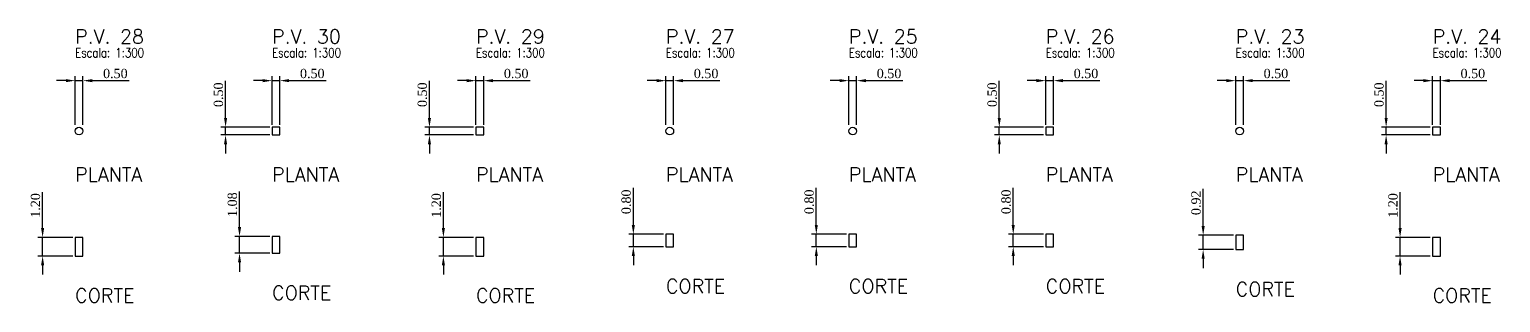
# Model space of a CAD drawing. Extents: x -44 to 14114764, y -20 to 289527804.
# Drawn here: x 359895 to 359989.9, y 7353468.1 to 7353485.7 of the extents above; entities that cross this region are included whole.
import ezdxf

# ---------------------------------------------------------------- set-up
doc = ezdxf.new("R2010")
doc.units = 0
doc.header["$PDMODE"] = 3
doc.header["$PDSIZE"] = 0.1
for name, color, linetype in [('DETALHE_POCO_COT', 8, 'Continuous'), ('DETALHE_POCO_FOR', 7, 'Continuous'), ('DETALHE_POCO_TIT', 5, 'Continuous'), ('DETALHE_POCO_TXT', 7, 'Continuous')]:
    doc.layers.add(name, color=color, linetype=linetype)
doc.styles.add('ROMANS', font='ROMANS.shx', dxfattribs={"height": 2})
doc.styles.get("Standard").update_dxf_attribs({"font": 'times.ttf'})
doc.dimstyles.new('ISO-25', dxfattribs={"dimtxt": 2.5, "dimasz": 2.5, "dimexe": 1.25, "dimexo": 0.625, "dimtad": 1, "dimtxsty": 'Standard', "dimcen": 2.5, "dimadec": 0, "dimazin": 0, "dimtfac": 1, "dimtmove": 0, "dimatfit": 3, "dimfxl": 1, "dimarcsym": 0})

# ---------------------------------------------------------------- blocks, each defined once
blk = doc.blocks.new('*D229')
at = {"layer": 'Defpoints', "color": 0, "transparency": 16777216}
for p in [(359898.444, 7353482.436), (359897.944, 7353479.436), (359898.444, 7353479.436)]:
    blk.add_point(p, dxfattribs=at)
at = {"layer": 'DETALHE_POCO_COT', "color": 0, "lineweight": -2, "transparency": 16777216}
for p, q in [((359897.344, 7353482.436), (359896.744, 7353482.436)), ((359897.944, 7353479.586), (359897.944, 7353482.736)), ((359897.944, 7353482.436), (359898.444, 7353482.436)), ((359898.444, 7353479.586), (359898.444, 7353482.736)), ((359899.044, 7353482.436), (359901.431, 7353482.436))]:
    blk.add_line(p, q, dxfattribs=at)
at = {"layer": 'DETALHE_POCO_COT', "color": 0, "transparency": 16777216}
for points in [[(359897.344, 7353482.536), (359897.344, 7353482.336), (359897.944, 7353482.436)], [(359899.044, 7353482.536), (359899.044, 7353482.336), (359898.444, 7353482.436)]]:
    blk.add_solid(points, dxfattribs=at)
at = {"layer": 'DETALHE_POCO_COT', "color": 0, "transparency": 16777216, "insert": (359900.537, 7353482.892), "char_height": 0.6, "attachment_point": 5}
blk.add_mtext('0.50', dxfattribs=at)
blk = doc.blocks.new('*D230')
at = {"layer": 'Defpoints', "color": 0, "transparency": 16777216}
for p in [(359895.844, 7353472.336), (359897.944, 7353472.336), (359897.944, 7353471.136)]:
    blk.add_point(p, dxfattribs=at)
at = {"layer": 'DETALHE_POCO_COT', "color": 0, "lineweight": -2, "transparency": 16777216}
for p, q in [((359895.844, 7353472.936), (359895.844, 7353475.251)), ((359897.794, 7353472.336), (359895.544, 7353472.336)), ((359895.844, 7353471.136), (359895.844, 7353472.336)), ((359897.794, 7353471.136), (359895.544, 7353471.136)), ((359895.844, 7353470.536), (359895.844, 7353469.936))]:
    blk.add_line(p, q, dxfattribs=at)
at = {"layer": 'DETALHE_POCO_COT', "color": 0, "transparency": 16777216}
for points in [[(359895.744, 7353472.936), (359895.944, 7353472.936), (359895.844, 7353472.336)], [(359895.744, 7353470.536), (359895.944, 7353470.536), (359895.844, 7353471.136)]]:
    blk.add_solid(points, dxfattribs=at)
at = {"layer": 'DETALHE_POCO_COT', "color": 0, "transparency": 16777216, "insert": (359895.388, 7353474.394), "char_height": 0.6, "attachment_point": 5, "rotation": 90}
blk.add_mtext('1.20', dxfattribs=at)
blk = doc.blocks.new('*D231')
at = {"layer": 'Defpoints', "color": 0, "transparency": 16777216}
for p in [(359911.145, 7353482.436), (359910.645, 7353479.436), (359911.145, 7353479.436)]:
    blk.add_point(p, dxfattribs=at)
at = {"layer": 'DETALHE_POCO_COT', "color": 0, "lineweight": -2, "transparency": 16777216}
for p, q in [((359910.045, 7353482.436), (359909.445, 7353482.436)), ((359910.645, 7353479.586), (359910.645, 7353482.736)), ((359910.645, 7353482.436), (359911.145, 7353482.436)), ((359911.145, 7353479.586), (359911.145, 7353482.736)), ((359911.745, 7353482.436), (359914.131, 7353482.436))]:
    blk.add_line(p, q, dxfattribs=at)
at = {"layer": 'DETALHE_POCO_COT', "color": 0, "transparency": 16777216}
for points in [[(359910.045, 7353482.536), (359910.045, 7353482.336), (359910.645, 7353482.436)], [(359911.745, 7353482.536), (359911.745, 7353482.336), (359911.145, 7353482.436)]]:
    blk.add_solid(points, dxfattribs=at)
at = {"layer": 'DETALHE_POCO_COT', "color": 0, "transparency": 16777216, "insert": (359913.238, 7353482.892), "char_height": 0.6, "attachment_point": 5}
blk.add_mtext('0.50', dxfattribs=at)
blk = doc.blocks.new('*D232')
at = {"layer": 'Defpoints', "color": 0, "transparency": 16777216}
for p in [(359907.645, 7353479.436), (359910.645, 7353479.436), (359910.645, 7353478.936)]:
    blk.add_point(p, dxfattribs=at)
at = {"layer": 'DETALHE_POCO_COT', "color": 0, "lineweight": -2, "transparency": 16777216}
for p, q in [((359907.645, 7353480.036), (359907.645, 7353482.423)), ((359910.495, 7353479.436), (359907.345, 7353479.436)), ((359910.495, 7353478.936), (359907.345, 7353478.936)), ((359907.645, 7353478.936), (359907.645, 7353479.436)), ((359907.645, 7353478.336), (359907.645, 7353477.736))]:
    blk.add_line(p, q, dxfattribs=at)
at = {"layer": 'DETALHE_POCO_COT', "color": 0, "transparency": 16777216}
for points in [[(359907.545, 7353480.036), (359907.745, 7353480.036), (359907.645, 7353479.436)], [(359907.545, 7353478.336), (359907.745, 7353478.336), (359907.645, 7353478.936)]]:
    blk.add_solid(points, dxfattribs=at)
at = {"layer": 'DETALHE_POCO_COT', "color": 0, "transparency": 16777216, "insert": (359907.188, 7353481.529), "char_height": 0.6, "attachment_point": 5, "rotation": 90}
blk.add_mtext('0.50', dxfattribs=at)
blk = doc.blocks.new('*D233')
at = {"layer": 'Defpoints', "color": 0, "transparency": 16777216}
for p in [(359908.545, 7353472.398), (359910.645, 7353472.398), (359910.645, 7353471.321)]:
    blk.add_point(p, dxfattribs=at)
at = {"layer": 'DETALHE_POCO_COT', "color": 0, "lineweight": -2, "transparency": 16777216}
for p, q in [((359908.545, 7353472.998), (359908.545, 7353475.293)), ((359910.495, 7353472.398), (359908.245, 7353472.398)), ((359908.545, 7353471.321), (359908.545, 7353472.398)), ((359910.495, 7353471.321), (359908.245, 7353471.321)), ((359908.545, 7353470.721), (359908.545, 7353470.121))]:
    blk.add_line(p, q, dxfattribs=at)
at = {"layer": 'DETALHE_POCO_COT', "color": 0, "transparency": 16777216}
for points in [[(359908.445, 7353472.998), (359908.645, 7353472.998), (359908.545, 7353472.398)], [(359908.445, 7353470.721), (359908.645, 7353470.721), (359908.545, 7353471.321)]]:
    blk.add_solid(points, dxfattribs=at)
at = {"layer": 'DETALHE_POCO_COT', "color": 0, "transparency": 16777216, "insert": (359908.088, 7353474.445), "char_height": 0.6, "attachment_point": 5, "rotation": 90}
blk.add_mtext('1.08', dxfattribs=at)
blk = doc.blocks.new('*D234')
at = {"layer": 'Defpoints', "color": 0, "transparency": 16777216}
for p in [(359924.295, 7353482.436), (359923.795, 7353479.436), (359924.295, 7353479.436)]:
    blk.add_point(p, dxfattribs=at)
at = {"layer": 'DETALHE_POCO_COT', "color": 0, "lineweight": -2, "transparency": 16777216}
for p, q in [((359923.195, 7353482.436), (359922.595, 7353482.436)), ((359923.795, 7353479.586), (359923.795, 7353482.736)), ((359923.795, 7353482.436), (359924.295, 7353482.436)), ((359924.295, 7353479.586), (359924.295, 7353482.736)), ((359924.895, 7353482.436), (359927.282, 7353482.436))]:
    blk.add_line(p, q, dxfattribs=at)
at = {"layer": 'DETALHE_POCO_COT', "color": 0, "transparency": 16777216}
for points in [[(359923.195, 7353482.536), (359923.195, 7353482.336), (359923.795, 7353482.436)], [(359924.895, 7353482.536), (359924.895, 7353482.336), (359924.295, 7353482.436)]]:
    blk.add_solid(points, dxfattribs=at)
at = {"layer": 'DETALHE_POCO_COT', "color": 0, "transparency": 16777216, "insert": (359926.389, 7353482.892), "char_height": 0.6, "attachment_point": 5}
blk.add_mtext('0.50', dxfattribs=at)
blk = doc.blocks.new('*D235')
at = {"layer": 'Defpoints', "color": 0, "transparency": 16777216}
for p in [(359920.795, 7353479.436), (359923.795, 7353479.436), (359923.795, 7353478.936)]:
    blk.add_point(p, dxfattribs=at)
at = {"layer": 'DETALHE_POCO_COT', "color": 0, "lineweight": -2, "transparency": 16777216}
for p, q in [((359920.795, 7353480.036), (359920.795, 7353482.423)), ((359923.645, 7353479.436), (359920.495, 7353479.436)), ((359923.645, 7353478.936), (359920.495, 7353478.936)), ((359920.795, 7353478.936), (359920.795, 7353479.436)), ((359920.795, 7353478.336), (359920.795, 7353477.736))]:
    blk.add_line(p, q, dxfattribs=at)
at = {"layer": 'DETALHE_POCO_COT', "color": 0, "transparency": 16777216}
for points in [[(359920.695, 7353480.036), (359920.895, 7353480.036), (359920.795, 7353479.436)], [(359920.695, 7353478.336), (359920.895, 7353478.336), (359920.795, 7353478.936)]]:
    blk.add_solid(points, dxfattribs=at)
at = {"layer": 'DETALHE_POCO_COT', "color": 0, "transparency": 16777216, "insert": (359920.339, 7353481.529), "char_height": 0.6, "attachment_point": 5, "rotation": 90}
blk.add_mtext('0.50', dxfattribs=at)
blk = doc.blocks.new('*D236')
at = {"layer": 'Defpoints', "color": 0, "transparency": 16777216}
for p in [(359921.695, 7353472.336), (359923.795, 7353472.336), (359923.795, 7353471.136)]:
    blk.add_point(p, dxfattribs=at)
at = {"layer": 'DETALHE_POCO_COT', "color": 0, "lineweight": -2, "transparency": 16777216}
for p, q in [((359921.695, 7353472.936), (359921.695, 7353475.251)), ((359923.645, 7353472.336), (359921.395, 7353472.336)), ((359921.695, 7353471.136), (359921.695, 7353472.336)), ((359923.645, 7353471.136), (359921.395, 7353471.136)), ((359921.695, 7353470.536), (359921.695, 7353469.936))]:
    blk.add_line(p, q, dxfattribs=at)
at = {"layer": 'DETALHE_POCO_COT', "color": 0, "transparency": 16777216}
for points in [[(359921.595, 7353472.936), (359921.795, 7353472.936), (359921.695, 7353472.336)], [(359921.595, 7353470.536), (359921.795, 7353470.536), (359921.695, 7353471.136)]]:
    blk.add_solid(points, dxfattribs=at)
at = {"layer": 'DETALHE_POCO_COT', "color": 0, "transparency": 16777216, "insert": (359921.239, 7353474.394), "char_height": 0.6, "attachment_point": 5, "rotation": 90}
blk.add_mtext('1.20', dxfattribs=at)
blk = doc.blocks.new('*D237')
at = {"layer": 'Defpoints', "color": 0, "transparency": 16777216}
for p in [(359936.546, 7353482.436), (359936.046, 7353479.436), (359936.546, 7353479.436)]:
    blk.add_point(p, dxfattribs=at)
at = {"layer": 'DETALHE_POCO_COT', "color": 0, "lineweight": -2, "transparency": 16777216}
for p, q in [((359935.446, 7353482.436), (359934.846, 7353482.436)), ((359936.046, 7353479.586), (359936.046, 7353482.736)), ((359936.046, 7353482.436), (359936.546, 7353482.436)), ((359936.546, 7353479.586), (359936.546, 7353482.736)), ((359937.146, 7353482.436), (359939.533, 7353482.436))]:
    blk.add_line(p, q, dxfattribs=at)
at = {"layer": 'DETALHE_POCO_COT', "color": 0, "transparency": 16777216}
for points in [[(359935.446, 7353482.536), (359935.446, 7353482.336), (359936.046, 7353482.436)], [(359937.146, 7353482.536), (359937.146, 7353482.336), (359936.546, 7353482.436)]]:
    blk.add_solid(points, dxfattribs=at)
at = {"layer": 'DETALHE_POCO_COT', "color": 0, "transparency": 16777216, "insert": (359938.639, 7353482.892), "char_height": 0.6, "attachment_point": 5}
blk.add_mtext('0.50', dxfattribs=at)
blk = doc.blocks.new('*D238')
at = {"layer": 'Defpoints', "color": 0, "transparency": 16777216}
for p in [(359933.946, 7353472.536), (359936.046, 7353472.536), (359936.046, 7353471.736)]:
    blk.add_point(p, dxfattribs=at)
at = {"layer": 'DETALHE_POCO_COT', "color": 0, "lineweight": -2, "transparency": 16777216}
for p, q in [((359933.946, 7353473.136), (359933.946, 7353475.523)), ((359935.896, 7353472.536), (359933.646, 7353472.536)), ((359933.946, 7353471.736), (359933.946, 7353472.536)), ((359935.896, 7353471.736), (359933.646, 7353471.736)), ((359933.946, 7353471.136), (359933.946, 7353470.536))]:
    blk.add_line(p, q, dxfattribs=at)
at = {"layer": 'DETALHE_POCO_COT', "color": 0, "transparency": 16777216}
for points in [[(359933.846, 7353473.136), (359934.046, 7353473.136), (359933.946, 7353472.536)], [(359933.846, 7353471.136), (359934.046, 7353471.136), (359933.946, 7353471.736)]]:
    blk.add_solid(points, dxfattribs=at)
at = {"layer": 'DETALHE_POCO_COT', "color": 0, "transparency": 16777216, "insert": (359933.49, 7353474.629), "char_height": 0.6, "attachment_point": 5, "rotation": 90}
blk.add_mtext('0.80', dxfattribs=at)
blk = doc.blocks.new('*D239')
at = {"layer": 'Defpoints', "color": 0, "transparency": 16777216}
for p in [(359948.347, 7353482.436), (359947.847, 7353479.436), (359948.347, 7353479.436)]:
    blk.add_point(p, dxfattribs=at)
at = {"layer": 'DETALHE_POCO_COT', "color": 0, "lineweight": -2, "transparency": 16777216}
for p, q in [((359947.247, 7353482.436), (359946.647, 7353482.436)), ((359947.847, 7353479.586), (359947.847, 7353482.736)), ((359947.847, 7353482.436), (359948.347, 7353482.436)), ((359948.347, 7353479.586), (359948.347, 7353482.736)), ((359948.947, 7353482.436), (359951.334, 7353482.436))]:
    blk.add_line(p, q, dxfattribs=at)
at = {"layer": 'DETALHE_POCO_COT', "color": 0, "transparency": 16777216}
for points in [[(359947.247, 7353482.536), (359947.247, 7353482.336), (359947.847, 7353482.436)], [(359948.947, 7353482.536), (359948.947, 7353482.336), (359948.347, 7353482.436)]]:
    blk.add_solid(points, dxfattribs=at)
at = {"layer": 'DETALHE_POCO_COT', "color": 0, "transparency": 16777216, "insert": (359950.44, 7353482.892), "char_height": 0.6, "attachment_point": 5}
blk.add_mtext('0.50', dxfattribs=at)
blk = doc.blocks.new('*D240')
at = {"layer": 'Defpoints', "color": 0, "transparency": 16777216}
for p in [(359945.747, 7353472.536), (359947.847, 7353472.536), (359947.847, 7353471.736)]:
    blk.add_point(p, dxfattribs=at)
at = {"layer": 'DETALHE_POCO_COT', "color": 0, "lineweight": -2, "transparency": 16777216}
for p, q in [((359945.747, 7353473.136), (359945.747, 7353475.523)), ((359947.697, 7353472.536), (359945.447, 7353472.536)), ((359945.747, 7353471.736), (359945.747, 7353472.536)), ((359947.697, 7353471.736), (359945.447, 7353471.736)), ((359945.747, 7353471.136), (359945.747, 7353470.536))]:
    blk.add_line(p, q, dxfattribs=at)
at = {"layer": 'DETALHE_POCO_COT', "color": 0, "transparency": 16777216}
for points in [[(359945.647, 7353473.136), (359945.847, 7353473.136), (359945.747, 7353472.536)], [(359945.647, 7353471.136), (359945.847, 7353471.136), (359945.747, 7353471.736)]]:
    blk.add_solid(points, dxfattribs=at)
at = {"layer": 'DETALHE_POCO_COT', "color": 0, "transparency": 16777216, "insert": (359945.291, 7353474.629), "char_height": 0.6, "attachment_point": 5, "rotation": 90}
blk.add_mtext('0.80', dxfattribs=at)
blk = doc.blocks.new('*D241')
at = {"layer": 'Defpoints', "color": 0, "transparency": 16777216}
for p in [(359961.048, 7353482.436), (359960.548, 7353479.436), (359961.048, 7353479.436)]:
    blk.add_point(p, dxfattribs=at)
at = {"layer": 'DETALHE_POCO_COT', "color": 0, "lineweight": -2, "transparency": 16777216}
for p, q in [((359959.948, 7353482.436), (359959.348, 7353482.436)), ((359960.548, 7353479.586), (359960.548, 7353482.736)), ((359960.548, 7353482.436), (359961.048, 7353482.436)), ((359961.048, 7353479.586), (359961.048, 7353482.736)), ((359961.648, 7353482.436), (359964.034, 7353482.436))]:
    blk.add_line(p, q, dxfattribs=at)
at = {"layer": 'DETALHE_POCO_COT', "color": 0, "transparency": 16777216}
for points in [[(359959.948, 7353482.536), (359959.948, 7353482.336), (359960.548, 7353482.436)], [(359961.648, 7353482.536), (359961.648, 7353482.336), (359961.048, 7353482.436)]]:
    blk.add_solid(points, dxfattribs=at)
at = {"layer": 'DETALHE_POCO_COT', "color": 0, "transparency": 16777216, "insert": (359963.141, 7353482.892), "char_height": 0.6, "attachment_point": 5}
blk.add_mtext('0.50', dxfattribs=at)
blk = doc.blocks.new('*D242')
at = {"layer": 'Defpoints', "color": 0, "transparency": 16777216}
for p in [(359957.548, 7353479.436), (359960.548, 7353479.436), (359960.548, 7353478.936)]:
    blk.add_point(p, dxfattribs=at)
at = {"layer": 'DETALHE_POCO_COT', "color": 0, "lineweight": -2, "transparency": 16777216}
for p, q in [((359957.548, 7353480.036), (359957.548, 7353482.423)), ((359960.398, 7353479.436), (359957.248, 7353479.436)), ((359960.398, 7353478.936), (359957.248, 7353478.936)), ((359957.548, 7353478.936), (359957.548, 7353479.436)), ((359957.548, 7353478.336), (359957.548, 7353477.736))]:
    blk.add_line(p, q, dxfattribs=at)
at = {"layer": 'DETALHE_POCO_COT', "color": 0, "transparency": 16777216}
for points in [[(359957.448, 7353480.036), (359957.648, 7353480.036), (359957.548, 7353479.436)], [(359957.448, 7353478.336), (359957.648, 7353478.336), (359957.548, 7353478.936)]]:
    blk.add_solid(points, dxfattribs=at)
at = {"layer": 'DETALHE_POCO_COT', "color": 0, "transparency": 16777216, "insert": (359957.092, 7353481.529), "char_height": 0.6, "attachment_point": 5, "rotation": 90}
blk.add_mtext('0.50', dxfattribs=at)
blk = doc.blocks.new('*D243')
at = {"layer": 'Defpoints', "color": 0, "transparency": 16777216}
for p in [(359958.448, 7353472.536), (359960.548, 7353472.536), (359960.548, 7353471.736)]:
    blk.add_point(p, dxfattribs=at)
at = {"layer": 'DETALHE_POCO_COT', "color": 0, "lineweight": -2, "transparency": 16777216}
for p, q in [((359958.448, 7353473.136), (359958.448, 7353475.523)), ((359960.398, 7353472.536), (359958.148, 7353472.536)), ((359958.448, 7353471.736), (359958.448, 7353472.536)), ((359960.398, 7353471.736), (359958.148, 7353471.736)), ((359958.448, 7353471.136), (359958.448, 7353470.536))]:
    blk.add_line(p, q, dxfattribs=at)
at = {"layer": 'DETALHE_POCO_COT', "color": 0, "transparency": 16777216}
for points in [[(359958.348, 7353473.136), (359958.548, 7353473.136), (359958.448, 7353472.536)], [(359958.348, 7353471.136), (359958.548, 7353471.136), (359958.448, 7353471.736)]]:
    blk.add_solid(points, dxfattribs=at)
at = {"layer": 'DETALHE_POCO_COT', "color": 0, "transparency": 16777216, "insert": (359957.992, 7353474.629), "char_height": 0.6, "attachment_point": 5, "rotation": 90}
blk.add_mtext('0.80', dxfattribs=at)
blk = doc.blocks.new('*D244')
at = {"layer": 'Defpoints', "color": 0, "transparency": 16777216}
for p in [(359973.298, 7353482.436), (359972.798, 7353479.436), (359973.298, 7353479.436)]:
    blk.add_point(p, dxfattribs=at)
at = {"layer": 'DETALHE_POCO_COT', "color": 0, "lineweight": -2, "transparency": 16777216}
for p, q in [((359972.198, 7353482.436), (359971.598, 7353482.436)), ((359972.798, 7353479.586), (359972.798, 7353482.736)), ((359972.798, 7353482.436), (359973.298, 7353482.436)), ((359973.298, 7353479.586), (359973.298, 7353482.736)), ((359973.898, 7353482.436), (359976.285, 7353482.436))]:
    blk.add_line(p, q, dxfattribs=at)
at = {"layer": 'DETALHE_POCO_COT', "color": 0, "transparency": 16777216}
for points in [[(359972.198, 7353482.536), (359972.198, 7353482.336), (359972.798, 7353482.436)], [(359973.898, 7353482.536), (359973.898, 7353482.336), (359973.298, 7353482.436)]]:
    blk.add_solid(points, dxfattribs=at)
at = {"layer": 'DETALHE_POCO_COT', "color": 0, "transparency": 16777216, "insert": (359975.392, 7353482.892), "char_height": 0.6, "attachment_point": 5}
blk.add_mtext('0.50', dxfattribs=at)
blk = doc.blocks.new('*D245')
at = {"layer": 'Defpoints', "color": 0, "transparency": 16777216}
for p in [(359970.698, 7353472.475), (359972.798, 7353472.475), (359972.798, 7353471.554)]:
    blk.add_point(p, dxfattribs=at)
at = {"layer": 'DETALHE_POCO_COT', "color": 0, "lineweight": -2, "transparency": 16777216}
for p, q in [((359970.698, 7353473.075), (359970.698, 7353475.457)), ((359972.648, 7353472.475), (359970.398, 7353472.475)), ((359970.698, 7353471.554), (359970.698, 7353472.475)), ((359972.648, 7353471.554), (359970.398, 7353471.554)), ((359970.698, 7353470.954), (359970.698, 7353470.354))]:
    blk.add_line(p, q, dxfattribs=at)
at = {"layer": 'DETALHE_POCO_COT', "color": 0, "transparency": 16777216}
for points in [[(359970.598, 7353473.075), (359970.798, 7353473.075), (359970.698, 7353472.475)], [(359970.598, 7353470.954), (359970.798, 7353470.954), (359970.698, 7353471.554)]]:
    blk.add_solid(points, dxfattribs=at)
at = {"layer": 'DETALHE_POCO_COT', "color": 0, "transparency": 16777216, "insert": (359970.242, 7353474.566), "char_height": 0.6, "attachment_point": 5, "rotation": 90}
blk.add_mtext('0.92', dxfattribs=at)
blk = doc.blocks.new('*D246')
at = {"layer": 'Defpoints', "color": 0, "transparency": 16777216}
for p in [(359985.999, 7353482.436), (359985.499, 7353479.436), (359985.999, 7353479.436)]:
    blk.add_point(p, dxfattribs=at)
at = {"layer": 'DETALHE_POCO_COT', "color": 0, "lineweight": -2, "transparency": 16777216}
for p, q in [((359984.899, 7353482.436), (359984.299, 7353482.436)), ((359985.499, 7353479.586), (359985.499, 7353482.736)), ((359985.499, 7353482.436), (359985.999, 7353482.436)), ((359985.999, 7353479.586), (359985.999, 7353482.736)), ((359986.599, 7353482.436), (359988.986, 7353482.436))]:
    blk.add_line(p, q, dxfattribs=at)
at = {"layer": 'DETALHE_POCO_COT', "color": 0, "transparency": 16777216}
for points in [[(359984.899, 7353482.536), (359984.899, 7353482.336), (359985.499, 7353482.436)], [(359986.599, 7353482.536), (359986.599, 7353482.336), (359985.999, 7353482.436)]]:
    blk.add_solid(points, dxfattribs=at)
at = {"layer": 'DETALHE_POCO_COT', "color": 0, "transparency": 16777216, "insert": (359988.093, 7353482.892), "char_height": 0.6, "attachment_point": 5}
blk.add_mtext('0.50', dxfattribs=at)
blk = doc.blocks.new('*D247')
at = {"layer": 'Defpoints', "color": 0, "transparency": 16777216}
for p in [(359982.499, 7353479.436), (359985.499, 7353479.436), (359985.499, 7353478.936)]:
    blk.add_point(p, dxfattribs=at)
at = {"layer": 'DETALHE_POCO_COT', "color": 0, "lineweight": -2, "transparency": 16777216}
for p, q in [((359982.499, 7353480.036), (359982.499, 7353482.423)), ((359985.349, 7353479.436), (359982.199, 7353479.436)), ((359985.349, 7353478.936), (359982.199, 7353478.936)), ((359982.499, 7353478.936), (359982.499, 7353479.436)), ((359982.499, 7353478.336), (359982.499, 7353477.736))]:
    blk.add_line(p, q, dxfattribs=at)
at = {"layer": 'DETALHE_POCO_COT', "color": 0, "transparency": 16777216}
for points in [[(359982.399, 7353480.036), (359982.599, 7353480.036), (359982.499, 7353479.436)], [(359982.399, 7353478.336), (359982.599, 7353478.336), (359982.499, 7353478.936)]]:
    blk.add_solid(points, dxfattribs=at)
at = {"layer": 'DETALHE_POCO_COT', "color": 0, "transparency": 16777216, "insert": (359982.043, 7353481.529), "char_height": 0.6, "attachment_point": 5, "rotation": 90}
blk.add_mtext('0.50', dxfattribs=at)
blk = doc.blocks.new('*D248')
at = {"layer": 'Defpoints', "color": 0, "transparency": 16777216}
for p in [(359983.399, 7353472.336), (359985.499, 7353472.336), (359985.499, 7353471.136)]:
    blk.add_point(p, dxfattribs=at)
at = {"layer": 'DETALHE_POCO_COT', "color": 0, "lineweight": -2, "transparency": 16777216}
for p, q in [((359983.399, 7353472.936), (359983.399, 7353475.251)), ((359985.349, 7353472.336), (359983.099, 7353472.336)), ((359983.399, 7353471.136), (359983.399, 7353472.336)), ((359985.349, 7353471.136), (359983.099, 7353471.136)), ((359983.399, 7353470.536), (359983.399, 7353469.936))]:
    blk.add_line(p, q, dxfattribs=at)
at = {"layer": 'DETALHE_POCO_COT', "color": 0, "transparency": 16777216}
for points in [[(359983.299, 7353472.936), (359983.499, 7353472.936), (359983.399, 7353472.336)], [(359983.299, 7353470.536), (359983.499, 7353470.536), (359983.399, 7353471.136)]]:
    blk.add_solid(points, dxfattribs=at)
at = {"layer": 'DETALHE_POCO_COT', "color": 0, "transparency": 16777216, "insert": (359982.943, 7353474.394), "char_height": 0.6, "attachment_point": 5, "rotation": 90}
blk.add_mtext('1.20', dxfattribs=at)

msp = doc.modelspace()

# ---------------------------------------------------------------- linework, layer by layer
at = {"layer": 'DETALHE_POCO_FOR', "linetype": 'Continuous'}
for points in [[(359910.645, 7353478.936), (359911.145, 7353478.936), (359911.145, 7353479.436), (359910.645, 7353479.436)], [(359910.645, 7353478.936), (359911.145, 7353478.936), (359911.145, 7353479.436), (359910.645, 7353479.436)], [(359923.795, 7353478.936), (359924.295, 7353478.936), (359924.295, 7353479.436), (359923.795, 7353479.436)], [(359923.795, 7353478.936), (359924.295, 7353478.936), (359924.295, 7353479.436), (359923.795, 7353479.436)], [(359960.548, 7353478.936), (359961.048, 7353478.936), (359961.048, 7353479.436), (359960.548, 7353479.436)], [(359960.548, 7353478.936), (359961.048, 7353478.936), (359961.048, 7353479.436), (359960.548, 7353479.436)], [(359985.499, 7353478.936), (359985.999, 7353478.936), (359985.999, 7353479.436), (359985.499, 7353479.436)], [(359985.499, 7353478.936), (359985.999, 7353478.936), (359985.999, 7353479.436), (359985.499, 7353479.436)], [(359897.944, 7353471.136), (359898.444, 7353471.136), (359898.444, 7353472.336), (359897.944, 7353472.336)], [(359897.944, 7353471.136), (359898.444, 7353471.136), (359898.444, 7353472.336), (359897.944, 7353472.336)], [(359910.645, 7353471.321), (359911.145, 7353471.321), (359911.145, 7353472.398), (359910.645, 7353472.398)], [(359910.645, 7353471.321), (359911.145, 7353471.321), (359911.145, 7353472.398), (359910.645, 7353472.398)], [(359923.795, 7353471.136), (359924.295, 7353471.136), (359924.295, 7353472.336), (359923.795, 7353472.336)], [(359923.795, 7353471.136), (359924.295, 7353471.136), (359924.295, 7353472.336), (359923.795, 7353472.336)], [(359936.046, 7353471.736), (359936.546, 7353471.736), (359936.546, 7353472.536), (359936.046, 7353472.536)], [(359936.046, 7353471.736), (359936.546, 7353471.736), (359936.546, 7353472.536), (359936.046, 7353472.536)], [(359947.847, 7353471.736), (359948.347, 7353471.736), (359948.347, 7353472.536), (359947.847, 7353472.536)], [(359947.847, 7353471.736), (359948.347, 7353471.736), (359948.347, 7353472.536), (359947.847, 7353472.536)], [(359960.548, 7353471.736), (359961.048, 7353471.736), (359961.048, 7353472.536), (359960.548, 7353472.536)], [(359960.548, 7353471.736), (359961.048, 7353471.736), (359961.048, 7353472.536), (359960.548, 7353472.536)], [(359972.798, 7353471.554), (359973.298, 7353471.554), (359973.298, 7353472.475), (359972.798, 7353472.475)], [(359972.798, 7353471.554), (359973.298, 7353471.554), (359973.298, 7353472.475), (359972.798, 7353472.475)], [(359985.499, 7353471.136), (359985.999, 7353471.136), (359985.999, 7353472.336), (359985.499, 7353472.336)], [(359985.499, 7353471.136), (359985.999, 7353471.136), (359985.999, 7353472.336), (359985.499, 7353472.336)]]:
    msp.add_lwpolyline(points, close=True, dxfattribs=at)
for centre in [(359898.194, 7353479.186), (359898.194, 7353479.186), (359936.296, 7353479.186), (359936.296, 7353479.186), (359948.097, 7353479.186), (359948.097, 7353479.186), (359973.048, 7353479.186), (359973.048, 7353479.186)]:
    msp.add_circle(centre, 0.25, dxfattribs=at)

# ---------------------------------------------------------------- texts
at = {"layer": 'DETALHE_POCO_TIT', "linetype": 'Continuous', "style": 'ROMANS'}
for s, p in [('P.V. 28', (359897.944, 7353484.836)), ('P.V. 30', (359910.645, 7353484.836)), ('P.V. 29', (359923.795, 7353484.836)), ('P.V. 27', (359936.046, 7353484.836)), ('P.V. 25', (359947.847, 7353484.836)), ('P.V. 26', (359960.548, 7353484.836)), ('P.V. 23', (359972.798, 7353484.836)), ('P.V. 24', (359985.499, 7353484.836)), ('PLANTA', (359897.944, 7353475.936)), ('PLANTA', (359910.645, 7353475.936)), ('PLANTA', (359923.795, 7353475.936)), ('PLANTA', (359936.046, 7353475.936)), ('PLANTA', (359947.847, 7353475.936)), ('PLANTA', (359960.548, 7353475.936)), ('PLANTA', (359972.798, 7353475.936)), ('PLANTA', (359985.499, 7353475.936)), ('CORTE', (359897.944, 7353468.136)), ('CORTE', (359910.645, 7353468.321)), ('CORTE', (359923.795, 7353468.136)), ('CORTE', (359936.046, 7353468.736)), ('CORTE', (359947.847, 7353468.736)), ('CORTE', (359960.548, 7353468.736)), ('CORTE', (359972.798, 7353468.554)), ('CORTE', (359985.499, 7353468.136))]:
    msp.add_text(s, height=0.9, dxfattribs=at).set_placement(p)
at = {"layer": 'DETALHE_POCO_TXT', "linetype": 'Continuous', "style": 'ROMANS', "width": 0.8}
for p in [(359897.944, 7353483.936), (359910.645, 7353483.936), (359923.795, 7353483.936), (359936.046, 7353483.936), (359947.847, 7353483.936), (359960.548, 7353483.936), (359972.798, 7353483.936), (359985.499, 7353483.936)]:
    msp.add_text('Escala: 1:300', height=0.6, dxfattribs=at).set_placement(p)

# ---------------------------------------------------------------- dimensions: what is measured, and where the dimension line sits
at = {"layer": 'DETALHE_POCO_COT'}
for base, p1, p2, picture, middle in [((359898.444, 7353482.436), (359897.944, 7353479.436), (359898.444, 7353479.436), '*D229', (359900.537, 7353482.892)), ((359911.145, 7353482.436), (359910.645, 7353479.436), (359911.145, 7353479.436), '*D231', (359913.238, 7353482.892)), ((359924.295, 7353482.436), (359923.795, 7353479.436), (359924.295, 7353479.436), '*D234', (359926.389, 7353482.892)), ((359936.546, 7353482.436), (359936.046, 7353479.436), (359936.546, 7353479.436), '*D237', (359938.639, 7353482.892)), ((359948.347, 7353482.436), (359947.847, 7353479.436), (359948.347, 7353479.436), '*D239', (359950.44, 7353482.892)), ((359961.048, 7353482.436), (359960.548, 7353479.436), (359961.048, 7353479.436), '*D241', (359963.141, 7353482.892)), ((359973.298, 7353482.436), (359972.798, 7353479.436), (359973.298, 7353479.436), '*D244', (359975.392, 7353482.892)), ((359985.999, 7353482.436), (359985.499, 7353479.436), (359985.999, 7353479.436), '*D246', (359988.093, 7353482.892))]:
    dim = msp.add_linear_dim(base=base, p1=p1, p2=p2, text='0.50', dimstyle='ISO-25', override={"dimscale": 0.24, "dimzin": 0}, dxfattribs=at)
    dim.commit()
    dim.dimension.update_dxf_attribs({"geometry": picture, "text_midpoint": middle})
for base, p1, p2, text, picture, middle in [((359907.645, 7353479.436), (359910.645, 7353478.936), (359910.645, 7353479.436), '0.50', '*D232', (359907.188, 7353481.529)), ((359920.795, 7353479.436), (359923.795, 7353478.936), (359923.795, 7353479.436), '0.50', '*D235', (359920.339, 7353481.529)), ((359957.548, 7353479.436), (359960.548, 7353478.936), (359960.548, 7353479.436), '0.50', '*D242', (359957.092, 7353481.529)), ((359982.499, 7353479.436), (359985.499, 7353478.936), (359985.499, 7353479.436), '0.50', '*D247', (359982.043, 7353481.529)), ((359895.844, 7353472.336), (359897.944, 7353471.136), (359897.944, 7353472.336), '1.20', '*D230', (359895.388, 7353474.394)), ((359908.545, 7353472.398), (359910.645, 7353471.321), (359910.645, 7353472.398), '1.08', '*D233', (359908.088, 7353474.445)), ((359921.695, 7353472.336), (359923.795, 7353471.136), (359923.795, 7353472.336), '1.20', '*D236', (359921.239, 7353474.394)), ((359933.946, 7353472.536), (359936.046, 7353471.736), (359936.046, 7353472.536), '0.80', '*D238', (359933.49, 7353474.629)), ((359945.747, 7353472.536), (359947.847, 7353471.736), (359947.847, 7353472.536), '0.80', '*D240', (359945.291, 7353474.629)), ((359958.448, 7353472.536), (359960.548, 7353471.736), (359960.548, 7353472.536), '0.80', '*D243', (359957.992, 7353474.629)), ((359970.698, 7353472.475), (359972.798, 7353471.554), (359972.798, 7353472.475), '0.92', '*D245', (359970.242, 7353474.566)), ((359983.399, 7353472.336), (359985.499, 7353471.136), (359985.499, 7353472.336), '1.20', '*D248', (359982.943, 7353474.394))]:
    dim = msp.add_linear_dim(base=base, p1=p1, p2=p2, angle=90, text=text, dimstyle='ISO-25', override={"dimscale": 0.24, "dimzin": 0}, dxfattribs=at)
    dim.commit()
    dim.dimension.update_dxf_attribs({"geometry": picture, "text_midpoint": middle})

doc.saveas('drawing.dxf')
